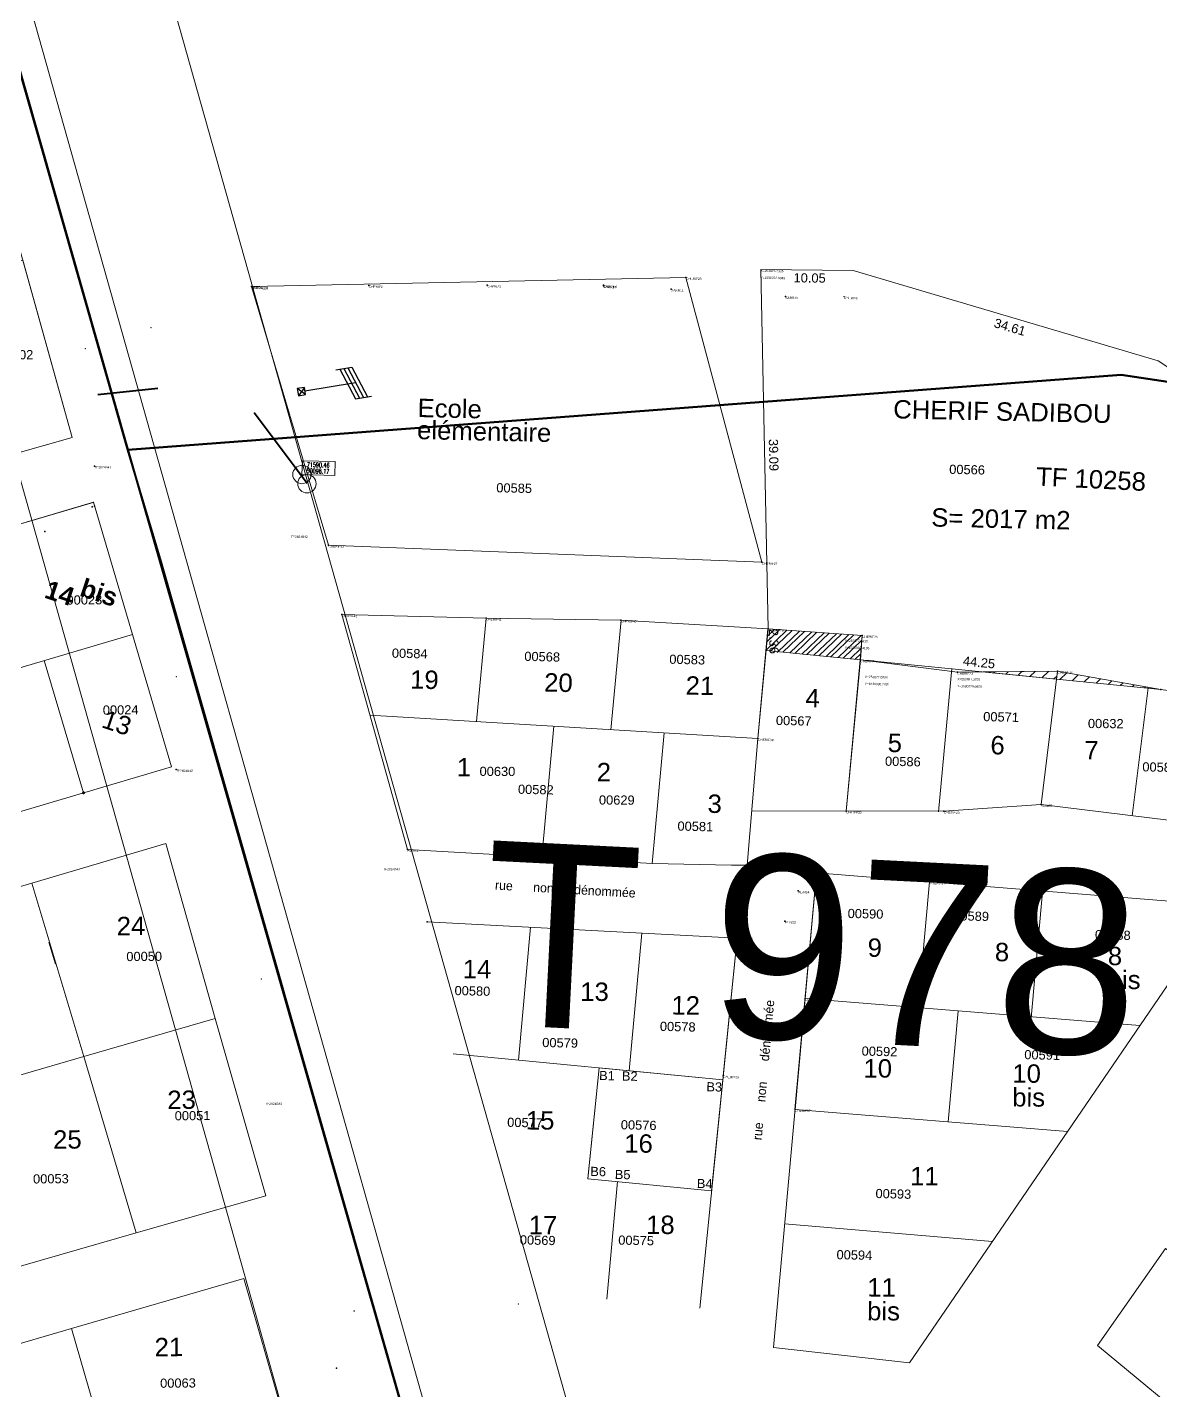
# Model space of a CAD drawing. Header units: metres. Extents: x 251686 to 255059, y 1627526 to 1631912.
# Drawn here: x 253788.4 to 253911.7, y 1629935.9 to 1630084.1 of the extents above; entities that cross this region are included whole.
import ezdxf
from ezdxf.enums import TextEntityAlignment as Align

# ---------------------------------------------------------------- set-up
doc = ezdxf.new("R2010")
doc.units = ezdxf.units.M
doc.header["$MEASUREMENT"] = 0
for name, color, linetype in [('A_revoir_niveau_0', 7, 'Continuous'), ('historique_numero_parcelle', 7, 'Continuous'), ('limites_parcelles', 7, 'Continuous'), ('limites_sections', 7, 'Continuous'), ('limites_tf', 7, 'Continuous'), ('numero_lot', 7, 'Continuous'), ('numero_parcelle', 7, 'Continuous'), ('toponymie', 7, 'Continuous')]:
    doc.layers.add(name, color=color, linetype=linetype)
for name, color, linetype, lineweight in [('Bornes', 7, 'Continuous', 0), ('CABA', 7, 'Continuous', 0), ('Commune', 2, 'Continuous', 30), ('LOTIS', 7, 'Continuous', 0), ('Numero Titre Foncier', 4, 'Continuous', 0), ('Numero_TF', 7, 'Continuous', 0), ('TITRE FONCIER', 7, 'Continuous', 0)]:
    doc.layers.add(name, color=color, linetype=linetype, lineweight=lineweight)
doc.layers.add('Lignes HT Vectorisées', color=6, linetype='Continuous', lineweight=0, true_color=0xff00ff)
doc.styles.add('Style-Arial', font='arial.ttf')
doc.styles.add('Style-Bodoni MT', font='BOD_R.TTF')
doc.styles.add('Style-STANDARD', font='STANDARD.shx')
doc.styles.add('Style-txt', font='txt.shx')
doc.styles.add('style1', font='')
doc.styles.get('style1').set_extended_font_data('Times New Roman', bold=True)

# ---------------------------------------------------------------- blocks, each defined once
blk = doc.blocks.new('SC5182_1')
at = {"color": 0, "linetype": 'ByBlock', "lineweight": -2}
blk.add_circle((0, 0), 10, dxfattribs=at)
blk = doc.blocks.new('E009_1_2')
at = {"color": 0, "linetype": 'Continuous', "lineweight": -2}
for p, q in [((0, 3.777468), (0, 0.24999)), ((0.24999, 0.24999), (-0.24999, -0.24999)), ((-0.24999, 0.24999), (0.24999, -0.24999))]:
    blk.add_line(p, q, dxfattribs=at)
at = {"color": 0, "linetype": 'Continuous', "lineweight": -2, "flags": 128}
for points in [[(-1.096502, 3.412937), (-1.096502, 3.688523), (1.096502, 4.41758), (1.096502, 4.693163)], [(-1.096502, 3.137352), (-1.096502, 3.412937), (1.096502, 4.141995), (1.096502, 4.41758)], [(-1.096502, 2.86177), (-1.096502, 3.137352), (1.096502, 3.866412), (1.096502, 4.141995)], [(-1.096502, 2.586185), (-1.096502, 2.86177), (1.096502, 3.590828), (1.096502, 3.866412)]]:
    blk.add_lwpolyline(points, dxfattribs=at)
at = {"color": 0, "linetype": 'Continuous', "lineweight": -2}
blk.add_3dface([(-0.24999, -0.24999), (0.24999, -0.24999), (0.24999, 0.24999), (-0.24999, 0.24999)], dxfattribs=at)

msp = doc.modelspace()

# ---------------------------------------------------------------- hatches: boundary and pattern name
at = {"layer": 'A_revoir_niveau_0', "linetype": 'Continuous', "lineweight": 0}
h = msp.add_hatch(dxfattribs=at)
h.set_pattern_fill('MSTN', style=0, pattern_type=2)
h.set_pattern_definition([(43.74223, (-14.6807, 13.97), (-0.6914123225, 0.7224548431), [])])
h.paths.add_polyline_path([(253879.035838, 1630015.330594), (253879.231995, 1630017.977915), (253868.992372, 1630018.697851), (253868.776682, 1630016.34452)])
h = msp.add_hatch(dxfattribs=at)
h.set_pattern_fill('MSTN', style=0, pattern_type=2)
h.set_pattern_definition([(43.74223, (12.4324, 10.2863), (-0.6914123225, 0.7224548431), [])])
h.paths.add_polyline_path([(253879.035838, 1630015.330594), (253879.231995, 1630017.977915), (253868.992372, 1630018.697851), (253868.776682, 1630016.34452)])
h = msp.add_hatch(dxfattribs=at)
h.set_pattern_fill('MSTN', style=0, pattern_type=2)
h.set_pattern_definition([(43.74223, (9.174, 10.6304), (-0.6914123225, 0.7224548431), [])])
h.paths.add_polyline_path([(253892.373965, 1630014.012369), (253900.366034, 1630013.222502), (253900.472681, 1630014.089749)])
h = msp.add_hatch(dxfattribs=at)
h.set_pattern_fill('MSTN', style=0, pattern_type=2)
h.set_pattern_definition([(43.74223, (12.4325, 10.2863), (-0.6914123225, 0.7224548431), [])])
h.paths.add_polyline_path([(253900.366034, 1630013.222502), (253911.693729, 1630012.10297), (253900.472681, 1630014.089749)])

# ---------------------------------------------------------------- linework, layer by layer
at = {"layer": 'A_revoir_niveau_0', "color": 7, "linetype": 'Continuous', "lineweight": 0}
msp.add_line((253866.735608, 1629992.993298), (253865.009493, 1629992.992884), dxfattribs=at)
at = {"layer": 'A_revoir_niveau_0', "color": 1, "linetype": 'Continuous', "lineweight": 0}
for p in [(253860.055055, 1630056.920187), (253860.055055, 1630056.920187), (253860.062251, 1630056.919929), (253860.062251, 1630056.919929), (253812.801864, 1630055.918183), (253812.801864, 1630055.918183), (253812.801864, 1630055.918183), (253812.804858, 1630055.917073), (253812.80906, 1630055.917925), (253812.80906, 1630055.917925), (253812.80906, 1630055.917925), (253825.577912, 1630056.055774), (253825.577912, 1630056.055774), (253825.585108, 1630056.055516), (253825.585108, 1630056.055516), (253838.449806, 1630056.094238), (253838.449806, 1630056.094238), (253838.457002, 1630056.09398), (253838.457002, 1630056.09398), (253851.091066, 1630056.060748), (253851.091066, 1630056.060748), (253851.098262, 1630056.06049), (253851.098262, 1630056.06049), (253851.10407, 1630056.014407), (253851.111266, 1630056.014149), (253858.447726, 1630055.646122), (253858.454922, 1630055.645864), (253870.871892, 1630054.836213), (253870.879088, 1630054.835955), (253877.242015, 1630054.819426), (253801.885473, 1630051.45737), (253794.742769, 1630049.166888), (253794.745789, 1630049.165851), (253794.749969, 1630049.166805), (253821.185762, 1630027.805491), (253821.185762, 1630027.805491), (253821.192958, 1630027.805233), (253821.192958, 1630027.805233), (253868.317926, 1630025.937471), (253868.317926, 1630025.937471), (253868.325122, 1630025.937213), (253868.325122, 1630025.937213), (253822.624412, 1630020.257123), (253822.624412, 1630020.257123), (253822.631608, 1630020.256865), (253822.631608, 1630020.256865), (253838.321666, 1630019.871468), (253838.321666, 1630019.871468), (253838.328862, 1630019.87121), (253838.328862, 1630019.87121), (253852.979578, 1630019.66367), (253852.979578, 1630019.66367), (253852.986774, 1630019.663412), (253852.986774, 1630019.663412), (253868.985176, 1630018.698109), (253868.985176, 1630018.698109), (253868.992372, 1630018.697851), (253868.992372, 1630018.697851), (253879.224799, 1630017.978173), (253879.224799, 1630017.978173), (253879.231995, 1630017.977915), (253879.231995, 1630017.977915), (253879.028642, 1630015.330852), (253879.028642, 1630015.330852), (253879.035838, 1630015.330594), (253879.035838, 1630015.330594), (253889.577621, 1630013.985977), (253889.577621, 1630013.985977), (253889.584817, 1630013.985719), (253889.584817, 1630013.985719), (253900.465485, 1630014.090007), (253900.465485, 1630014.090007), (253900.472681, 1630014.089749), (253900.472681, 1630014.089749), (253804.634047, 1630013.509763), (253804.637068, 1630013.508726), (253804.641247, 1630013.50968), (253911.686533, 1630012.103228), (253911.686533, 1630012.103228), (253911.693729, 1630012.10297), (253911.693729, 1630012.10297), (253867.892138, 1630006.772276), (253867.892138, 1630006.772276), (253867.899334, 1630006.772018), (253867.899334, 1630006.772018), (253898.68408, 1629999.603677), (253898.691276, 1629999.603419), (253877.482366, 1629998.888897), (253877.482366, 1629998.888897), (253877.489562, 1629998.888639), (253877.489562, 1629998.888639), (253888.119305, 1629998.862404), (253888.119305, 1629998.862404), (253888.126501, 1629998.862146), (253888.126501, 1629998.862146), (253829.775664, 1629994.725099), (253829.78286, 1629994.724841), (253866.728412, 1629992.993556), (253866.728412, 1629992.993556), (253866.735608, 1629992.993298), (253866.735608, 1629992.993298), (253872.275607, 1629990.209132), (253872.282803, 1629990.208874), (253886.558606, 1629991.193845), (253886.558606, 1629991.193845), (253886.565802, 1629991.193587), (253886.565802, 1629991.193587), (253890.91594, 1629990.843116), (253890.91594, 1629990.843116), (253890.923136, 1629990.842858), (253890.923136, 1629990.842858), (253831.902098, 1629986.840554), (253831.909294, 1629986.840296), (253870.81016, 1629986.924521), (253870.817357, 1629986.924263), (253865.642174, 1629985.067521), (253865.642174, 1629985.067521), (253865.64937, 1629985.067263), (253865.64937, 1629985.067263), (253813.867951, 1629980.615118), (253813.870971, 1629980.61408), (253813.875151, 1629980.615034), (253873.012873, 1629978.505175), (253873.012873, 1629978.505175), (253873.020069, 1629978.504917), (253873.020069, 1629978.504917), (253864.119342, 1629970.103402), (253864.119342, 1629970.103402), (253864.126538, 1629970.103144), (253864.126538, 1629970.103144), (253871.917762, 1629966.439354), (253871.917762, 1629966.439354), (253871.924958, 1629966.439096), (253871.924958, 1629966.439096), (253823.975267, 1629944.508492), (253823.978287, 1629944.507454), (253823.982467, 1629944.508408)]:
    msp.add_point(p, dxfattribs=at)
at = {"layer": 'A_revoir_niveau_0', "color": 7, "linetype": 'Continuous', "lineweight": 30}
for p in [(253860.062251, 1630056.919929), (253860.062251, 1630056.919929), (253812.80906, 1630055.917925), (253812.80906, 1630055.917925), (253812.80906, 1630055.917925), (253825.585108, 1630056.055516), (253825.585108, 1630056.055516), (253838.457002, 1630056.09398), (253838.457002, 1630056.09398), (253851.098262, 1630056.06049), (253851.098262, 1630056.06049), (253851.111266, 1630056.014149), (253858.454922, 1630055.645865), (253870.879088, 1630054.835956), (253795.7379, 1630036.405291), (253821.192958, 1630027.805233), (253821.192958, 1630027.805233), (253868.325122, 1630025.937213), (253868.325122, 1630025.937213), (253822.631608, 1630020.256865), (253822.631608, 1630020.256865), (253838.328862, 1630019.87121), (253838.328862, 1630019.87121), (253852.986774, 1630019.663412), (253852.986774, 1630019.663412), (253868.992372, 1630018.697851), (253868.992372, 1630018.697851), (253879.231995, 1630017.977915), (253879.231995, 1630017.977915), (253879.035838, 1630015.330594), (253879.035838, 1630015.330594), (253889.584817, 1630013.985719), (253889.584817, 1630013.985719), (253900.472681, 1630014.089749), (253900.472681, 1630014.089749), (253911.693729, 1630012.10297), (253911.693729, 1630012.10297), (253867.899334, 1630006.772018), (253867.899334, 1630006.772018), (253804.608596, 1630003.410775), (253898.691276, 1629999.603419), (253877.489562, 1629998.888639), (253877.489562, 1629998.888639), (253888.126501, 1629998.862146), (253888.126501, 1629998.862146), (253829.78286, 1629994.724841), (253866.735608, 1629992.993298), (253866.735608, 1629992.993298), (253872.282803, 1629990.208874), (253886.565802, 1629991.193587), (253886.565802, 1629991.193587), (253890.923136, 1629990.842858), (253890.923136, 1629990.842858), (253831.909294, 1629986.840296), (253870.817357, 1629986.924263), (253865.64937, 1629985.067263), (253865.64937, 1629985.067263), (253873.020069, 1629978.504917), (253873.020069, 1629978.504917), (253864.126538, 1629970.103144), (253864.126538, 1629970.103144), (253864.126538, 1629970.103144), (253864.126538, 1629970.103144), (253871.924958, 1629966.439096), (253871.924958, 1629966.439096), (253822.044838, 1629938.323435)]:
    msp.add_point(p, dxfattribs=at)
at = {"layer": 'A_revoir_niveau_0', "color": 2, "linetype": 'Continuous', "lineweight": 30}
msp.add_point((253790.337264, 1630029.274085), dxfattribs=at)
msp.add_point((253790.337264, 1630029.274085), dxfattribs=at)
msp.add_point((253790.337264, 1630029.274085), dxfattribs=at)
msp.add_point((253790.337264, 1630029.274085), dxfattribs=at)
at = {"layer": 'CABA', "color": 7, "linetype": 'Continuous', "lineweight": 0, "flags": 128}
msp.add_lwpolyline([(253818.303476, 1630035.488097), (253821.875288, 1630035.388533), (253821.917084, 1630036.88795), (253818.345272, 1630036.987514), (253818.303476, 1630035.488097), (253818.303476, 1630035.488097)], dxfattribs=at)
at = {"layer": 'CABA', "color": 2, "linetype": 'Continuous', "lineweight": 30}
msp.add_point((253790.337264, 1630029.274085), dxfattribs=at)
at = {"layer": 'Commune', "color": 7, "linetype": 'Continuous', "lineweight": 13}
msp.add_line((253791.487, 1629982.231791), (253790.784898, 1629984.631998), dxfattribs=at)
at = {"layer": 'Commune', "color": 2, "linetype": 'Continuous', "lineweight": 30}
msp.add_point((253795.469322, 1630031.962804), dxfattribs=at)
msp.add_point((253795.469322, 1630031.962804), dxfattribs=at)
at = {"layer": 'Commune', "color": 5, "linetype": 'Continuous', "lineweight": 13}
msp.add_point((253795.611394, 1630032.464648), dxfattribs=at)
msp.add_point((253795.611394, 1630032.464648), dxfattribs=at)
at = {"layer": 'Commune', "color": 1, "linetype": 'Continuous', "lineweight": 30}
msp.add_point((253795.721154, 1630032.025848), dxfattribs=at)
at = {"layer": 'Commune', "color": 5, "linetype": 'Continuous', "lineweight": 70}
msp.add_point((253794.526358, 1630000.860744), dxfattribs=at)
at = {"layer": 'Lignes HT Vectorisées', "color": 5, "flags": 128}
msp.add_lwpolyline([(253756.669149, 1629670.287472), (253861.621399, 1629827.964829), (253775.882942, 1630131.985118), (253683.847384, 1630461.074745), (253586.374624, 1630811.106198), (253617.63126, 1631056.920646), (253648.501603, 1631303.479896), (253822.386232, 1631416.29853), (253967.163614, 1631512.857485)], dxfattribs=at)
at = {"layer": 'limites_parcelles', "color": 7, "linetype": 'Continuous', "lineweight": 0}
for p, q in [((253787.410828, 1630080.115932), (253799.369555, 1630038.162516)), ((253787.415835, 1630080.117914), (253799.374562, 1630038.164498)), ((253787.450896, 1630080.134787), (253799.409623, 1630038.181372)), ((253783.69, 1630073.96), (253793.315128, 1630039.526839)), ((253860.062251, 1630056.919929), (253812.80906, 1630055.917925)), ((253868.325122, 1630025.937213), (253860.062251, 1630056.919929)), ((253868.195678, 1630057.780846), (253868.992372, 1630018.697851)), ((253812.801864, 1630055.918183), (253821.185762, 1630027.805491)), ((253689.720726, 1630009.961855), (253793.315128, 1630039.526839)), ((253795.611394, 1630032.464648), (253675.882021, 1629997.071381)), ((253795.576272, 1630032.447902), (253766.079366, 1630023.727433)), ((253795.611394, 1630032.464648), (253804.115123, 1630003.694329)), ((253821.192958, 1630027.805233), (253868.325122, 1630025.937213)), ((253822.631608, 1630020.256865), (253829.78286, 1629994.724841)), ((253838.328862, 1630019.87121), (253822.631608, 1630020.256865)), ((253838.328862, 1630019.87121), (253837.297483, 1630008.618119)), ((253852.986774, 1630019.663412), (253838.328862, 1630019.87121)), ((253853.001786, 1630019.663043), (253851.908748, 1630007.73721)), ((253868.992372, 1630018.697851), (253852.986774, 1630019.663412)), ((253868.985176, 1630018.698109), (253867.892138, 1630006.772276)), ((253868.992372, 1630018.697851), (253867.899334, 1630006.772018)), ((253879.231995, 1630017.977915), (253868.992372, 1630018.697851)), ((253799.861252, 1630018.078503), (253699.042852, 1629988.276338)), ((253879.028642, 1630015.330852), (253879.224799, 1630017.978173)), ((253879.035838, 1630015.330594), (253879.231995, 1630017.977915)), ((253911.693729, 1630012.10297), (253868.776682, 1630016.34452)), ((253790.274486, 1630015.244903), (253794.526358, 1630000.860744)), ((253879.028642, 1630015.330852), (253877.482366, 1629998.888897)), ((253879.035838, 1630015.330594), (253877.489562, 1629998.888639)), ((253889.584817, 1630013.985719), (253879.035838, 1630015.330594)), ((253888.991908, 1630014.394279), (253887.527241, 1629998.820099)), ((253900.472681, 1630014.089749), (253889.584817, 1630013.985719)), ((253900.465485, 1630014.090007), (253898.68408, 1629999.603677)), ((253911.693729, 1630012.10297), (253900.472681, 1630014.089749)), ((253910.319827, 1630012.292972), (253908.60929, 1629998.382938)), ((253930.264755, 1630009.534717), (253911.693729, 1630012.10297)), ((253867.899334, 1630006.772018), (253825.695462, 1630009.318028)), ((253845.697772, 1630008.111359), (253844.393903, 1629993.885204)), ((253857.681807, 1630007.388405), (253856.381064, 1629993.196351)), ((253867.899334, 1630006.772018), (253866.735608, 1629992.993298)), ((253804.115123, 1630003.694329), (253703.295723, 1629973.892172)), ((253888.126501, 1629998.862146), (253898.691276, 1629999.603419)), ((253898.683985, 1629999.602908), (253923.666924, 1629996.532128)), ((253867.235675, 1629998.914179), (253888.126501, 1629998.862146)), ((253856.381064, 1629993.196351), (253829.78286, 1629994.724841)), ((253865.002297, 1629992.993142), (253856.373868, 1629993.196608)), ((253865.009493, 1629992.992884), (253856.381064, 1629993.196351)), ((253869.574915, 1629940.546553), (253874.261599, 1629992.183973)), ((253871.917762, 1629966.439354), (253874.254404, 1629992.184231)), ((253871.924958, 1629966.439096), (253874.2616, 1629992.183973)), ((253890.923136, 1629990.842858), (253874.261599, 1629992.183973)), ((253885.324272, 1629977.514531), (253886.565802, 1629991.193587)), ((253890.923136, 1629990.842858), (253918.377369, 1629988.643702)), ((253897.617692, 1629976.398763), (253898.859222, 1629990.077819)), ((253884.368558, 1629938.868923), (253918.370173, 1629988.64396)), ((253831.909294, 1629986.840296), (253865.64937, 1629985.067263)), ((253843.161983, 1629986.24897), (253841.837257, 1629971.795247)), ((253855.265239, 1629985.612947), (253853.892913, 1629970.639861)), ((253861.556109, 1629944.844798), (253865.64937, 1629985.067263)), ((253864.126538, 1629970.103144), (253865.64937, 1629985.067263)), ((253909.441525, 1629975.573294), (253873.020069, 1629978.504917)), ((253888.586495, 1629965.097982), (253889.681606, 1629977.163802)), ((253864.081786, 1629969.663382), (253834.737485, 1629972.475673)), ((253849.398541, 1629958.917737), (253850.623336, 1629970.953209)), ((253901.572393, 1629964.053653), (253871.925042, 1629966.440018)), ((253852.625445, 1629958.586618), (253851.454695, 1629945.812895)), ((253893.393521, 1629952.080585), (253870.795173, 1629953.991237)), ((253884.368558, 1629938.868923), (253869.574915, 1629940.546553))]:
    msp.add_line(p, q, dxfattribs=at)
at = {"layer": 'limites_parcelles', "color": 7, "lineweight": 0, "flags": 128}
for points in [[(253698.295348, 1630465.106707), (253790.324263, 1630136.040833), (253876.058289, 1629832.036256), (253876.542763, 1629829.498844), (253876.584692, 1629826.915935), (253876.182832, 1629824.364134), (253875.3491, 1629821.919126), (253874.108226, 1629819.653423), (253769.155975, 1629661.976066)], [(253744.182322, 1629678.598877), (253845.311967, 1629830.533257), (253761.441639, 1630127.929408), (253669.399425, 1630457.042785)]]:
    msp.add_lwpolyline(points, dxfattribs=at)
for points in [[(253783.698914, 1630036.782584), (253783.698949, 1630036.782461), (253793.315128, 1630039.526839), (253787.930905, 1630058.788487), (253787.930898, 1630058.788485), (253778.31469, 1630056.044184), (253783.698914, 1630036.782584)], [(253774.85201, 1629986.896471), (253788.90963, 1629991.050992), (253794.59454, 1629972.196977), (253780.13059, 1629968.010471), (253778.986827, 1629971.870619), (253774.85201, 1629986.896471)], [(253778.986827, 1629971.870619), (253780.13059, 1629968.010471), (253794.59454, 1629972.196977), (253788.90963, 1629991.050992), (253774.873578, 1629986.902846), (253778.986827, 1629971.870619)]]:
    msp.add_lwpolyline(points, close=True, dxfattribs=at)
at = {"layer": 'limites_parcelles', "color": 7, "linetype": 'Continuous', "lineweight": 0, "flags": 128}
msp.add_lwpolyline([(253928.007809, 1630036.904844), (253911.430961, 1630047.862207), (253878.233416, 1630057.657411), (253868.188482, 1630057.781104)], dxfattribs=at)
at = {"layer": 'limites_parcelles', "color": 7, "linetype": 'Continuous', "lineweight": 0}
for points in [[(253892.373965, 1630014.012369), (253900.366034, 1630013.222502), (253900.472681, 1630014.089749)], [(253862.854786, 1629957.606262), (253849.396337, 1629958.896088), (253850.623336, 1629970.953209), (253864.081786, 1629969.663382)]]:
    msp.add_3dface(points, dxfattribs=at)
at = {"layer": 'limites_parcelles', "color": 7, "lineweight": 0}
for points in [[(253788.90963, 1629991.050992), (253803.505224, 1629995.364064), (253808.879022, 1629976.321912), (253794.59454, 1629972.196977)], [(253808.879022, 1629976.321912), (253803.505224, 1629995.364064), (253788.90963, 1629991.050992), (253794.59454, 1629972.196977)], [(253808.879022, 1629976.321912), (253814.38767, 1629957.039337), (253800.272395, 1629953.005883), (253794.59454, 1629972.196977)], [(253794.59454, 1629972.196977), (253800.272395, 1629953.005883), (253814.38767, 1629957.039337), (253808.879022, 1629976.321912)], [(253794.59454, 1629972.196977), (253800.272395, 1629953.005883), (253785.818007, 1629948.869463), (253780.13059, 1629968.010471)], [(253794.59454, 1629972.196977), (253780.13059, 1629968.010471), (253785.818007, 1629948.869463), (253800.272395, 1629953.005883)], [(253816.132724, 1629933.573733), (253797.419165, 1629928.18006), (253793.252921, 1629942.614187), (253811.995954, 1629948.06812)], [(253811.995954, 1629948.06812), (253793.252921, 1629942.614187), (253797.419165, 1629928.18006), (253816.132724, 1629933.573733)], [(253797.419165, 1629928.18006), (253777.967471, 1629922.569931), (253773.751753, 1629936.943624), (253793.252921, 1629942.614187)], [(253797.419165, 1629928.18006), (253793.252921, 1629942.614187), (253773.751753, 1629936.943624), (253777.967471, 1629922.569931)]]:
    msp.add_3dface(points, dxfattribs=at)
at = {"layer": 'limites_parcelles', "color": 7, "lineweight": 0, "ltscale": 38}
msp.add_3dface([(253924.810065, 1629941.923221), (253916.823663, 1629930.83371), (253904.826986, 1629940.783229), (253912.215159, 1629951.333392)], dxfattribs=at)
at = {"layer": 'limites_sections', "color": 112, "linetype": 'Continuous', "lineweight": 40, "flags": 128}
msp.add_lwpolyline([(254348.370927, 1630391.951882), (254309.9852, 1630253.9323), (254287.3632, 1630130.504), (254273.8695, 1629992.7881), (254275.334915, 1629929.186521), (254144.350912, 1629962.854533), (254129.310226, 1629944.470728), (254024.768125, 1629997.357132), (253955.511127, 1630039.119672), (253907.405394, 1630046.336207), (253799.369555, 1630038.162516), (253786.496556, 1630083.300126), (253767.950249, 1630162.069178), (253749.054441, 1630241.188133), (253711.262624, 1630399.425942), (253774.754402, 1630423.155021), (253793.178897, 1630438.29059), (253808.243015, 1630442.914881), (253853.186893, 1630453.726815), (253859.148201, 1630539.484772), (253942.172035, 1630521.14592), (254040.038076, 1630496.898217), (254237.72828, 1630442.844843), (254348.370927, 1630391.951882)], close=True, dxfattribs=at)
for points in [[(253292.368569, 1629875.259507), (253349.874626, 1629905.007271), (253520.677582, 1630008.003458), (253667.019158, 1630061.048467), (253786.496524, 1630083.300136), (253799.369555, 1630038.162516), (253856.42032, 1629838.716605), (253798.767932, 1629726.383844), (253582.750222, 1629367.142066), (253514.635914, 1629393.291819), (253503.680442, 1629399.747351), (253463.160636, 1629612.887361), (253394.946971, 1629619.275828), (253335.500213, 1629603.463117), (253325.488232, 1629598.583625), (253296.433833, 1629591.041829)], [(254266.721244, 1629287.516734), (254172.484174, 1629409.319252), (254097.221642, 1629442.494943), (254024.768125, 1629444.484354), (253971.493519, 1629433.829493), (253653.947224, 1629377.170009), (253582.750222, 1629367.142066), (253798.767926, 1629726.383874), (253856.420358, 1629838.71662), (253802.999251, 1630025.996996), (253799.369555, 1630038.162516), (253786.538556, 1630083.231025), (253799.369555, 1630038.162516), (253907.405394, 1630046.336207), (253955.511127, 1630039.119672), (254024.768125, 1629997.357132), (254129.310226, 1629944.470728), (254144.350912, 1629962.854533), (254275.334915, 1629929.186521)], [(254266.721244, 1629287.516734), (254172.484174, 1629409.319252), (254097.221642, 1629442.494943), (254024.768125, 1629444.484354), (253971.493519, 1629433.829493), (253662.593019, 1629378.69766), (253582.750222, 1629367.142066), (253798.767926, 1629726.383874), (253856.420358, 1629838.71662), (253802.999251, 1630025.996996), (253799.369555, 1630038.162516), (253786.538556, 1630083.231025), (253799.369555, 1630038.162516), (253907.405394, 1630046.336207), (253955.511127, 1630039.119672), (254024.768125, 1629997.357132), (254129.310226, 1629944.470728), (254144.350912, 1629962.854533), (254275.334915, 1629929.186521)]]:
    msp.add_lwpolyline(points, dxfattribs=at)
at = {"layer": 'limites_tf', "color": 5, "linetype": 'Continuous', "lineweight": 40}
for p, q in [((253796.11129, 1630044.19331), (253802.633773, 1630044.85936)), ((253818.877944, 1630034.498183), (253813.105688, 1630042.199057))]:
    msp.add_line(p, q, dxfattribs=at)
at = {"layer": 'LOTIS', "color": 1, "linetype": 'Continuous', "lineweight": 0}
for p in [(253853.405529, 1629959.201949), (253841.824516, 1629945.294863)]:
    msp.add_point(p, dxfattribs=at)

# ---------------------------------------------------------------- block references
at = {"layer": 'CABA', "color": 7, "linetype": 'Continuous', "lineweight": 30, "xscale": 1.58265, "yscale": 1.58265, "zscale": 0.999996, "rotation": 279.355856}
msp.add_blockref('E009_1_2', (253818.237359, 1630044.500141), dxfattribs=at)
at = {"layer": 'CABA', "color": 7, "linetype": 'Continuous', "lineweight": 0, "xscale": 0.1, "yscale": 0.1}
for p, rotation in [((253818.303476, 1630035.488097), 358.4033), ((253818.842883, 1630034.48131), 359.7933)]:
    msp.add_blockref('SC5182_1', p, dxfattribs=dict(at, rotation=rotation))

# ---------------------------------------------------------------- texts
at = {"layer": 'bornes', "color": 7, "linetype": 'Continuous', "lineweight": 53, "style": 'Style-Arial'}
for s, p in [('B1', (253850.631213, 1629970.637694)), ('B2', (253853.108002, 1629970.583314)), ('B3', (253862.300422, 1629969.413804)), ('B6', (253849.670878, 1629960.207319)), ('B5', (253852.33982, 1629959.875785)), ('B4', (253861.261233, 1629958.893002))]:
    msp.add_text(s, height=0.999996, rotation=358.74223, dxfattribs=at).set_placement(p, align=Align.TOP_LEFT)
at = {"layer": 'CABA', "color": 7, "linetype": 'Continuous', "lineweight": 0, "style": 'Style-STANDARD', "width": 0.692583}
for s, p in [('71590.46', (253821.300188, 1630036.237887)), ('50096.17', (253821.272418, 1630035.571402))]:
    msp.add_text(s, height=0.499998, rotation=358.4033, dxfattribs=at).set_placement(p, align=Align.RIGHT)
at = {"layer": 'historique_numero_parcelle', "color": 7, "linetype": 'Continuous', "lineweight": 0, "char_height": 1, "attachment_point": 1, "rotation": 358.74225654, "line_spacing_factor": 0.72, "style": 'Style-Arial'}
for s, insert in [('00587', (253909.714616, 1630004.20567)), ('00582', (253841.806519, 1630001.770379))]:
    msp.add_mtext(s, dxfattribs=dict(at, insert=insert))
at = {"layer": 'Numero Titre Foncier', "color": 4, "linetype": 'Continuous', "lineweight": 13, "style": 'Style-Arial'}
for s, height, p in [('TF 10258', 1.999996, (253904.122123, 1630034.992571)), ('T 978', 19.99996, (253873.698864, 1629983.933352))]:
    msp.add_text(s, height=height, rotation=357.11053, dxfattribs=at).set_placement(p, align=Align.MIDDLE_CENTER)
at = {"layer": 'numero_lot', "color": 7, "linetype": 'Continuous', "lineweight": 13, "style": 'Style-Arial'}
for s, rotation, p in [('13', 341.670416, (253797.007704, 1630009.928406)), ('7', 359.74223, (253903.39989, 1630006.49922)), ('1', 359.74223, (253835.149297, 1630004.653228)), ('2', 359.74223, (253850.366715, 1630004.123978)), ('24', 0.50053, (253798.143407, 1629987.379947)), ('9', 359.74223, (253879.833018, 1629985.038747)), ('8', 359.74223, (253893.667866, 1629984.557582)), ('14', 359.74223, (253835.790404, 1629982.713054)), ('13', 359.74223, (253848.571021, 1629980.249861)), ('12', 359.74223, (253858.488403, 1629978.766923)), ('23', 0.50053, (253803.647761, 1629968.481755)), ('15', 359.74223, (253842.660494, 1629966.261489)), ('25', 0.50053, (253791.227223, 1629964.162963)), ('16', 359.74223, (253853.357932, 1629963.74458)), ('11', 359.74223, (253884.447335, 1629960.189053)), ('17', 359.74223, (253842.976352, 1629954.877332)), ('18', 359.74223, (253855.735382, 1629954.902208)), ('21', 0.50053, (253802.264746, 1629941.588626))]:
    msp.add_text(s, height=2, rotation=rotation, dxfattribs=at).set_placement(p, align=Align.TOP_LEFT)
at = {"layer": 'numero_lot', "color": 7, "linetype": 'Continuous', "style": 'Style-Arial'}
msp.add_text('10', height=2, rotation=359.74223, dxfattribs=at).set_placement((253879.376556, 1629971.914175), align=Align.TOP_LEFT)
at = {"layer": 'numero_lot', "color": 7, "linetype": 'Continuous', "lineweight": 13, "char_height": 2, "attachment_point": 1}
for s, insert, rotation, line_spacing_factor, style in [('\\fArial|b1|i0|c00|p39;14', (253790.797785, 1630024.026429), 341.6703923, 0.72, 'style1'), ('\\fArial|b1|i0|c00|p39;bis', (253794.635995, 1630024.23601), 341.6703923, 0.72, 'style1'), ('8\\Pbis', (253905.953308, 1629984.130303), 359.74222545, 0.776524, 'Style-Arial'), ('11\\Pbis', (253879.786923, 1629948.100752), 359.74222545, 0.776524, 'Style-Arial')]:
    msp.add_mtext(s, dxfattribs=dict(at, insert=insert, rotation=rotation, line_spacing_factor=line_spacing_factor, style=style))
at = {"layer": 'numero_lot', "color": 7, "linetype": 'Continuous', "char_height": 2, "attachment_point": 1, "style": 'Style-Arial'}
for s, insert, rotation, line_spacing_factor in [('19', (253830.089028, 1630014.213405), 358.74225654, 0.72), ('20', (253844.666008, 1630013.893357), 358.74225654, 0.72), ('21', (253860.05549, 1630013.555469), 358.74225654, 0.72), ('4', (253873.08096, 1630012.196959), 358.74225654, 0.72), ('5', (253882.032522, 1630007.313695), 358.74225654, 0.72), ('6', (253893.204608, 1630007.068404), 358.74225654, 0.72), ('3', (253862.437617, 1630000.70147), 358.74225654, 0.72), ('10\\Pbis', (253895.566414, 1629971.351105), 359.74222545, 0.776524)]:
    msp.add_mtext(s, dxfattribs=dict(at, insert=insert, rotation=rotation, line_spacing_factor=line_spacing_factor))
at = {"layer": 'numero_parcelle', "color": 5, "lineweight": 0, "style": 'Style-Arial'}
for s, p in [('00002', (253785.194863, 1630048.988561)), ('00023', (253792.688881, 1630022.335264)), ('00024', (253796.635928, 1630010.370818)), ('00050', (253799.194813, 1629983.567446)), ('00051', (253804.456662, 1629966.249581)), ('00053', (253789.050471, 1629959.384823)), ('00063', (253802.869897, 1629937.169808))]:
    msp.add_text(s, height=1, rotation=0.50053, dxfattribs=at).set_placement(p, align=Align.TOP_LEFT)
at = {"layer": 'numero_parcelle', "color": 5, "lineweight": 30, "insert": (253888.709621, 1630036.561521), "char_height": 1, "attachment_point": 1, "rotation": 358.74225654, "style": 'Style-Arial'}
msp.add_mtext('00566', dxfattribs=at)
at = {"layer": 'numero_parcelle', "color": 5, "lineweight": 30, "char_height": 1, "attachment_point": 1, "rotation": 358.74225654, "line_spacing_factor": 0.72, "style": 'Style-Arial'}
for s, insert in [('00585', (253839.450574, 1630034.553562)), ('00584', (253828.092533, 1630016.568457)), ('00568', (253842.497565, 1630016.219255)), ('00583', (253858.269145, 1630015.905907)), ('00571', (253892.407115, 1630009.666117)), ('00567', (253869.859249, 1630009.252108)), ('00586', (253881.725809, 1630004.820186)), ('00581', (253859.153977, 1629997.765258)), ('00590', (253877.663811, 1629988.260498)), ('00589', (253889.149784, 1629988.008314)), ('00588', (253904.558741, 1629985.952258)), ('00580', (253834.910153, 1629979.874308)), ('00578', (253857.241723, 1629975.986272)), ('00579', (253844.447367, 1629974.228545)), ('00592', (253879.184462, 1629973.295979)), ('00591', (253896.875501, 1629972.907559)), ('00577', (253840.633964, 1629965.55368)), ('00576', (253852.991564, 1629965.28236)), ('00593', (253880.693515, 1629957.80318)), ('00569', (253842.011068, 1629952.764788)), ('00575', (253852.716178, 1629952.739591)), ('00594', (253876.452927, 1629951.157456))]:
    msp.add_mtext(s, dxfattribs=dict(at, insert=insert))
at = {"layer": 'numero_parcelle', "color": 5, "linetype": 'Continuous', "lineweight": 0, "char_height": 1, "attachment_point": 1, "rotation": 359.74411619, "line_spacing_factor": 0.6, "style": 'Style-txt'}
for s, insert in [('\\fArial|b0|i0|c00|p39;00632', (253903.783379, 1630008.911724)), ('\\fArial|b0|i0|c00|p39;00630', (253837.620315, 1630003.710544)), ('\\fArial|b0|i0|c00|p39;00629', (253850.60279, 1630000.595848))]:
    msp.add_mtext(s, dxfattribs=dict(at, insert=insert))
at = {"layer": 'numero_tf', "color": 7, "linetype": 'Continuous', "lineweight": 0, "style": 'Style-Arial'}
for s, rotation, p in [('TF2824B38', 358.74223, (253812.80906, 1630055.917925)), ('TF2824B41', 359.50053, (253795.7379, 1630036.405291)), ('TF2824B42', 359.50053, (253804.608596, 1630003.410775)), ('TF2824B43', 359.50053, (253814.317241, 1629967.194838))]:
    msp.add_text(s, height=0.249999, rotation=rotation, dxfattribs=at).set_placement(p, align=Align.TOP_LEFT)
at = {"layer": 'TITRE FONCIER', "color": 2, "linetype": 'Continuous', "lineweight": 0, "style": 'Style-Arial'}
for s, p in [('TF2824B42', (253817.106551, 1630028.839029)), ('TF2824B43', (253827.130551, 1629992.709029))]:
    msp.add_text(s, height=0.25, dxfattribs=at).set_placement(p, align=Align.TOP_LEFT)
at = {"layer": 'toponymie', "color": 7, "linetype": 'Continuous', "lineweight": 0, "style": 'Style-Arial'}
for s, height, p in [('CHERIF28', 0.249999, (253860.062251, 1630056.919929)), ('CHERIF1', 0.249999, (253812.80906, 1630055.917925)), ('CHERIF2', 0.249999, (253825.585108, 1630056.055516)), ('CHERIF3', 0.249999, (253838.457002, 1630056.09398)), ('CHERIF4', 0.249999, (253851.098262, 1630056.06049)), ('SARR14', 0.249999, (253851.111266, 1630056.014149)), ('SARR11', 0.249999, (253858.454922, 1630055.645865)), ('SARR10', 0.249999, (253870.879088, 1630054.835956)), ('CHERIF6', 0.249999, (253877.249211, 1630054.819168)), ('CHERIF SADIBOU', 1.999992, (253882.633634, 1630043.597129)), ('S= 2017 m2', 1.999992, (253886.771525, 1630031.833458)), ('CHERIF43', 0.249999, (253821.192958, 1630027.805233)), ('CHERIF27', 0.249999, (253868.325122, 1630025.937213)), ('CHERIF42', 0.249999, (253822.631608, 1630020.256865)), ('CHERIF41', 0.249999, (253838.328862, 1630019.87121)), ('CHERIF40', 0.249999, (253852.986774, 1630019.663412)), ('CHERIF26', 0.249999, (253868.992372, 1630018.697851)), ('CHERIF25', 0.249999, (253879.231995, 1630017.977915)), ('CHERIF24', 0.249999, (253879.035838, 1630015.330594)), ('CHERIF23', 0.249999, (253889.584817, 1630013.985719)), ('CHERIF19', 0.249999, (253900.472681, 1630014.089749)), ('CHERIF39', 0.249999, (253867.899334, 1630006.772018)), ('ALINE5', 0.249999, (253898.691276, 1629999.603419)), ('CHERIF33', 0.249999, (253877.489562, 1629998.888639)), ('CHERIF20', 0.249999, (253888.126501, 1629998.862146)), ('ALINE1', 0.249999, (253829.78286, 1629994.724841)), ('CHERIF34', 0.249999, (253866.735608, 1629992.993298)), ('ALINE4', 0.249999, (253872.282803, 1629990.208874)), ('CHERIF21', 0.249999, (253886.565802, 1629991.193587)), ('CHERIF22', 0.249999, (253890.923136, 1629990.842858)), ('ALINE3', 0.249999, (253870.817357, 1629986.924263)), ('CHERIF35', 0.249999, (253865.64937, 1629985.067263)), ('CHERIF38', 0.249999, (253873.020069, 1629978.504917)), ('CHERIF36', 0.249999, (253864.126538, 1629970.103144)), ('CHERIF37', 0.249999, (253871.924958, 1629966.439096))]:
    msp.add_text(s, height=height, rotation=358.74223, dxfattribs=at).set_placement(p, align=Align.TOP_LEFT)
for s, rotation, p in [('10.05', 359.294496, (253871.76251, 1630056.385387)), ('34.61', 343.56088, (253893.477142, 1630051.536986)), ('39.09', 271.167793, (253869.071536, 1630039.347559)), ('2.36', 271.167793, (253869.097561, 1630018.683024)), ('44.25', 354.35571, (253890.153812, 1630014.734224))]:
    msp.add_text(s, height=0.999996, rotation=rotation, dxfattribs=at).set_placement(p)
at = {"layer": 'toponymie', "color": 7, "linetype": 'Continuous', "lineweight": 53, "style": 'Style-Bodoni MT'}
for rotation, p in [(356.711062, (253839.273398, 1629990.353377)), (84.813963, (253868.298582, 1629963.063362))]:
    msp.add_text('rue      non      dénommée', height=0.999996, rotation=rotation, dxfattribs=at).set_placement(p)
at = {"layer": 'toponymie', "color": 7, "linetype": 'Continuous', "lineweight": 0, "attachment_point": 1, "rotation": 358.74225654, "style": 'Style-Arial'}
for s, insert, char_height, line_spacing_factor in [('X=253865.2336^JY=1630072.9843', (253868.19663, 1630057.780825), 0.249999, 1.814487), ('Ecole \\Pelémentaire', (253830.901596, 1630043.737882), 2, 0.72), ('X=253877.1410^JY=1630033.4193', (253877.361376, 1630017.545092), 0.249999, 1.814487), ('X=253877.0030^JY=1630030.7820', (253879.529033, 1630013.610119), 0.249999, 1.814487), ('X=253887.5790^JY=1630029.6690', (253889.585071, 1630013.370003), 0.249999, 1.814487)]:
    msp.add_mtext(s, dxfattribs=dict(at, insert=insert, char_height=char_height, line_spacing_factor=line_spacing_factor))

doc.saveas('drawing.dxf')
